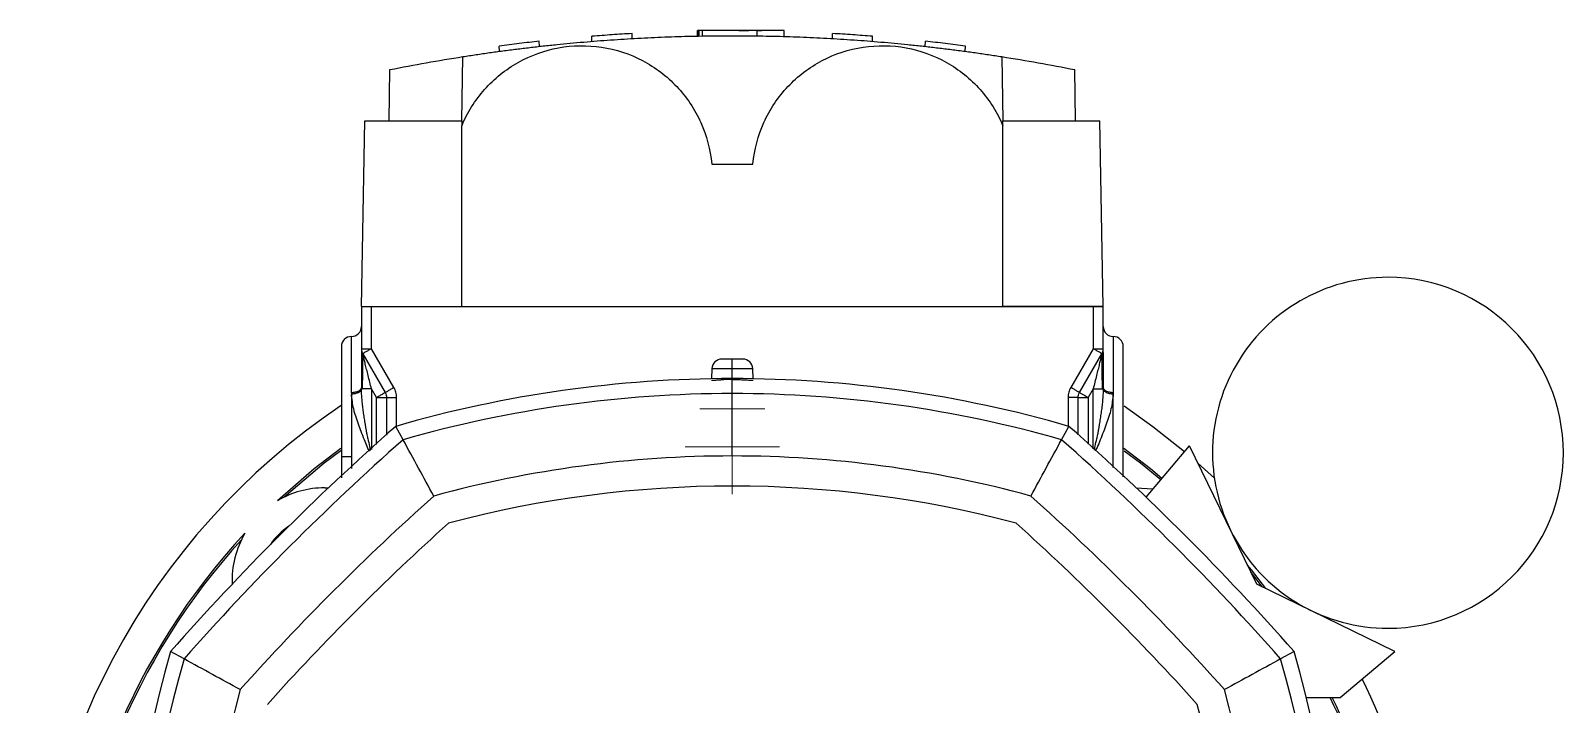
# Model space of a CAD drawing. Header units: millimetres. Extents: x 2 to 418, y 2 to 295.
# Drawn here: x 91.26 to 101.45, y 52.22 to 56.7 of the extents above; entities that cross this region are included whole.
import ezdxf

# ---------------------------------------------------------------- set-up
doc = ezdxf.new("R2010")
doc.units = ezdxf.units.MM

# ---------------------------------------------------------------- blocks, each defined once
blk = doc.blocks.new('SW_CENTERMARKSYMBOL_3')
at = {"color": 0, "linetype": 'Continuous', "lineweight": 18}
for p, q in [((0, 0.169), (0, 0.314)), ((0, 0), (0, 0.169)), ((-0.169, 0), (-0.314, 0)), ((0, 0), (-0.169, 0)), ((0, 0), (0, -0.169)), ((0, 0), (0.169, 0)), ((0.169, 0), (0.314, 0)), ((0, -0.169), (0, -0.314))]:
    blk.add_line(p, q, dxfattribs=at)
blk = doc.blocks.new('SW_CENTERMARKSYMBOL_5')
at = {"color": 0, "linetype": 'Continuous', "lineweight": 18}
for p, q in [((0, 0.169), (0, 0.216)), ((0, 0), (0, 0.169)), ((-0.169, 0), (-0.216, 0)), ((0, 0), (-0.169, 0)), ((0, 0), (0, -0.169)), ((0, 0), (0.169, 0)), ((0.169, 0), (0.216, 0)), ((0, -0.169), (0, -0.216))]:
    blk.add_line(p, q, dxfattribs=at)

msp = doc.modelspace()

# ---------------------------------------------------------------- linework, layer by layer
at = {"color": 7, "linetype": 'Continuous', "lineweight": 25}
for p, q in [((95.25767, 56.6434), (95.25767, 56.67679)), ((95.69187, 56.66029), (95.69187, 56.6959)), ((95.6923, 56.6959), (95.6923, 56.6599)), ((95.7042, 56.6959), (95.69377, 56.6959)), ((95.7042, 56.66048), (95.7042, 56.6959)), ((95.97189, 56.6959), (95.72556, 56.6959)), ((95.72558, 56.66087), (95.72558, 56.6959)), ((96.08895, 56.6959), (95.72558, 56.6959)), ((96.06653, 56.6959), (95.74891, 56.6959)), ((95.98122, 56.6959), (95.98122, 56.6959)), ((96.06653, 56.6959), (95.98122, 56.6959)), ((96.06653, 56.6959), (96.06653, 56.6959)), ((96.11753, 56.6959), (96.06653, 56.6959)), ((96.08766, 56.6959), (96.08895, 56.6959)), ((96.08895, 56.6614), (96.08895, 56.6959)), ((96.08913, 56.66107), (96.08913, 56.6959)), ((96.26946, 56.6959), (96.10281, 56.6959)), ((96.12024, 56.6959), (96.12064, 56.6959)), ((96.2694, 56.6959), (96.18921, 56.6959)), ((96.26777, 56.6959), (96.2694, 56.6959)), ((96.2694, 56.65744), (96.26946, 56.6959)), ((96.26976, 56.65707), (96.26976, 56.6959)), ((96.591, 56.6434), (96.591, 56.67679)), ((94.37628, 56.55881), (94.37447, 56.59338)), ((94.6416, 56.59143), (94.63981, 56.62569)), ((94.991, 56.62496), (94.991, 56.6584)), ((96.85767, 56.62496), (96.85767, 56.6584)), ((97.20707, 56.59143), (97.20886, 56.62569)), ((97.47239, 56.55881), (97.4742, 56.59338)), ((94.12434, 56.0959), (94.13179, 56.52323)), ((97.71688, 56.52323), (97.72434, 56.0959)), ((93.64156, 56.0959), (93.64751, 56.43693)), ((98.20711, 56.0959), (98.20116, 56.43693)), ((93.45767, 54.86257), (93.4792, 56.0959)), ((93.4792, 56.0959), (94.12434, 56.0959)), ((94.12434, 56.0959), (94.12434, 56.06257)), ((97.72434, 56.06257), (97.72434, 56.0959)), ((97.72434, 56.0959), (98.36947, 56.0959)), ((98.391, 54.86257), (98.36947, 56.0959)), ((94.12434, 54.86257), (94.12434, 56.06257)), ((97.72434, 54.86257), (97.72434, 56.06257)), ((95.7873, 55.80924), (96.06137, 55.80924)), ((93.45767, 54.86257), (94.12434, 54.86257)), ((93.45767, 54.86257), (93.45767, 54.58043)), ((93.52434, 54.86257), (98.32434, 54.86257)), ((93.52434, 54.5816), (93.52434, 54.86257)), ((94.12434, 54.86257), (97.72434, 54.86257)), ((98.391, 54.86257), (97.72434, 54.86257)), ((98.32434, 54.86257), (98.32434, 54.5816)), ((98.391, 54.58043), (98.391, 54.86257)), ((93.4666, 54.5471), (93.6154, 54.28937)), ((93.67314, 54.32386), (93.52434, 54.5816)), ((98.32434, 54.5816), (98.17553, 54.32386)), ((98.23327, 54.28937), (98.38207, 54.5471)), ((95.78823, 54.44915), (95.78527, 54.38137)), ((95.92434, 54.37633), (95.92434, 54.44881)), ((96.0634, 54.38137), (96.06044, 54.44915)), ((95.92434, 54.28324), (95.92434, 54.38257)), ((93.45767, 54.32442), (93.45775, 54.31377)), ((93.55767, 54.25603), (93.52434, 54.31377)), ((93.62434, 54.25603), (93.62434, 54.00695)), ((95.92434, 53.86814), (95.92434, 54.28324)), ((98.22434, 54.00826), (98.22434, 54.25603)), ((98.32434, 54.31377), (98.291, 54.25603)), ((98.39092, 54.31377), (98.391, 54.32442)), ((93.7346, 53.97589), (93.68566, 54.06516)), ((98.11407, 53.97589), (98.16301, 54.06516)), ((98.67661, 53.59347), (98.96408, 53.93606)), ((99.41192, 53.01682), (98.96408, 53.93606)), ((93.32434, 53.86257), (93.32434, 53.72216)), ((99.01996, 53.82135), (99.13018, 53.72045)), ((93.21376, 53.65648), (93.23773, 53.65601)), ((100.33115, 52.56898), (99.41192, 53.01682)), ((99.88813, 52.79219), (99.89467, 52.78163)), ((92.27769, 52.51897), (92.18841, 52.56792)), ((99.66026, 52.56792), (99.57098, 52.51897)), ((99.96599, 52.26257), (100.33115, 52.56898)), ((99.74216, 52.26257), (99.96599, 52.26257))]:
    msp.add_line(p, q, dxfattribs=at)
at = {"color": 8, "linetype": 'Continuous', "lineweight": 25}
for p, q in [((93.52434, 54.31377), (93.52434, 53.91202)), ((93.55767, 53.94366), (93.55767, 54.25603)), ((93.691, 54.06213), (93.691, 54.2572)), ((98.15767, 54.2572), (98.15767, 54.06223)), ((98.291, 54.25603), (98.291, 53.94639)), ((98.32434, 53.91546), (98.32434, 54.31377)), ((93.391, 53.86257), (93.391, 53.78544))]:
    msp.add_line(p, q, dxfattribs=at)
at = {"color": 7, "linetype": 'Continuous', "lineweight": 25, "flags": 128}
for points in [[(98.52989, 54.20079), (98.72095, 54.06511), (98.93179, 53.89757)], [(93.32029, 53.91719), (93.1435, 53.78198), (92.89964, 53.57048)], [(93.32119, 53.90273), (93.21061, 53.8195), (92.94296, 53.59384)], [(98.7818, 53.71883), (98.70517, 53.78198), (98.52802, 53.91745)], [(98.77395, 53.70947), (98.63806, 53.8195), (98.52957, 53.90121)], [(98.61094, 53.65601), (98.7189, 53.65073), (98.72405, 53.65)], [(99.47242, 52.98734), (99.37708, 53.11007), (99.35066, 53.14255)], [(99.44825, 52.99912), (99.4146, 53.04297), (99.37432, 53.09399)]]:
    msp.add_lwpolyline(points, dxfattribs=at)
at = {"color": 7, "linetype": 'Continuous', "lineweight": 25}
for centre, radius, start, end in [((100.28454, 53.88945), 1.16667, 90, 270.002477), ((100.28454, 53.88945), 1.16667, 270.002477, 90), ((93.391, 54.5959), 0.06667, 90, 180), ((93.391, 54.72924), 0.06667, 269.976131, 0), ((98.45767, 54.72924), 0.06667, 180, 269.976131), ((95.85482, 54.4459), 0.06667, 90, 177.5), ((95.99385, 54.4459), 0.06667, 2.5, 90), ((95.92434, 46.32924), 8.05333, 90, 106.13977), ((95.92434, 46.32924), 8.05333, 73.86023, 90), ((95.92434, 46.32924), 7.954, 90, 105.979858), ((95.92434, 46.32924), 7.954, 74.020142, 90), ((95.92434, 50.32924), 4.66667, 123.887165, 180), ((104.73614, 41.51744), 16.72, 131.369596, 138.630404), ((87.11254, 41.51744), 16.72, 41.369596, 48.630404), ((104.73614, 41.51744), 16.62067, 131.446371, 138.553629), ((87.11254, 41.51744), 16.62067, 41.446371, 48.553629), ((95.92434, 46.32924), 7.5389, 90, 105.271281), ((95.92434, 46.32924), 7.5389, 74.728719, 90), ((93.21376, 53.03981), 0.61667, 90, 120.623228), ((95.92434, 46.32924), 7.3389, 75.095395, 104.904605), ((104.73614, 41.51744), 16.20557, 131.780701, 138.219299), ((87.11254, 41.51744), 16.20557, 41.780701, 48.219299), ((104.73614, 41.51744), 16.00557, 131.950051, 138.049949), ((87.11254, 41.51744), 16.00557, 41.950051, 48.049949), ((95.92434, 50.32924), 4.43333, 136.979251, 178.707504), ((93.21376, 53.03981), 0.61667, 149.376772, 182.227597), ((93.21376, 53.03981), 0.43333, 123.528861, 146.471139), ((95.92434, 50.32924), 4.42111, 137.596264, 178.439796), ((99.92434, 50.32924), 8.05333, 163.86023, 196.13977), ((99.92434, 50.32924), 7.954, 164.020142, 195.979858), ((91.92434, 50.32924), 7.954, 344.020142, 15.979858), ((91.92434, 50.32924), 8.05333, 343.86023, 16.13977), ((99.92434, 50.32924), 7.5389, 164.728719, 195.271281), ((91.92434, 50.32924), 7.5389, 344.728719, 15.271281), ((95.92434, 50.32924), 4.66667, 0.000327, 26.152616), ((91.92434, 50.32924), 7.3389, 345.095395, 14.904605), ((95.92434, 50.32924), 4.42111, 1.560204, 25.931456), ((95.92434, 50.32924), 4.43333, 1.292496, 25.854687)]:
    msp.add_arc(centre, radius, start, end, dxfattribs=at)
for points, knots in [([(95.25767, 56.67679), (95.23543, 56.67547), (95.19096, 56.67285), (95.12428, 56.66842), (95.05762, 56.66366), (95.01321, 56.66015), (94.991, 56.6584)], [0, 0, 0, 0, 0.25000412, 0.5, 0.74999588, 1, 1, 1, 1]), ([(95.71845, 56.6959), (95.71317, 56.6959), (95.7079, 56.6959), (95.69995, 56.6959), (95.6973, 56.6959), (95.69661, 56.6959)], [0, 0, 0, 0, 0.5, 0.5, 1, 1, 1, 1]), ([(95.72558, 56.6959), (95.72071, 56.6959), (95.71586, 56.6959), (95.70818, 56.6959), (95.70538, 56.6959), (95.7042, 56.6959)], [0, 0, 0, 0, 0.5, 0.5, 1, 1, 1, 1]), ([(95.96757, 56.6959), (95.96966, 56.6959), (95.97383, 56.6959), (95.98002, 56.6959), (95.98611, 56.6959), (95.99399, 56.6959), (96.00335, 56.6959), (96.01324, 56.6959), (96.02155, 56.6959), (96.02784, 56.6959), (96.0322, 56.6959), (96.03311, 56.6959), (96.03357, 56.6959)], [0, 0, 0, 0, 0.06276541, 0.12501082, 0.1873029, 0.25020706, 0.37498619, 0.5001369, 0.62491602, 0.75006674, 0.8749406, 1, 1, 1, 1]), ([(96.12064, 56.6959), (96.11847, 56.6959), (96.113, 56.6959), (96.09618, 56.6959), (96.08483, 56.6959), (96.05772, 56.6959), (96.04197, 56.6959), (96.0081, 56.6959), (95.99, 56.6959), (95.97189, 56.6959)], [0, 0, 0, 0, 0.25, 0.25, 0.5, 0.5, 0.75, 0.75, 1, 1, 1, 1]), ([(96.03357, 56.6959), (96.03374, 56.6959), (96.03408, 56.6959), (96.0339, 56.6959), (96.0332, 56.6959), (96.03196, 56.6959), (96.03016, 56.6959), (96.02784, 56.6959), (96.02585, 56.6959), (96.02485, 56.6959)], [0, 0, 0, 0, 0.14363444, 0.2864926, 0.42888296, 0.57111704, 0.7135074, 0.85636556, 1, 1, 1, 1]), ([(96.18277, 56.6959), (96.1824, 56.6959), (96.18168, 56.6959), (96.17997, 56.6959), (96.1778, 56.6959), (96.17427, 56.6959), (96.16876, 56.6959), (96.16055, 56.6959), (96.15102, 56.6959), (96.14045, 56.6959), (96.12917, 56.6959), (96.12142, 56.6959), (96.11753, 56.6959)], [0, 0, 0, 0, 0.06271414, 0.12498968, 0.18731531, 0.25017856, 0.37494879, 0.50011798, 0.62488822, 0.75005741, 0.87492912, 1, 1, 1, 1]), ([(96.18921, 56.6959), (96.18916, 56.6959), (96.18907, 56.6959), (96.18828, 56.6959), (96.18699, 56.6959), (96.18521, 56.6959), (96.18358, 56.6959), (96.18277, 56.6959)], [0, 0, 0, 0, 0.20021535, 0.40010771, 0.59989229, 0.79978465, 1, 1, 1, 1]), ([(96.85767, 56.6584), (96.83546, 56.66015), (96.79105, 56.66366), (96.72439, 56.66842), (96.65771, 56.67285), (96.61324, 56.67547), (96.591, 56.67679)], [0, 0, 0, 0, 0.25000412, 0.5, 0.74999588, 1, 1, 1, 1]), ([(94.12434, 56.06257), (94.1612, 56.15105), (94.21287, 56.23334), (94.34022, 56.37663), (94.41588, 56.4376), (94.58296, 56.53159), (94.67436, 56.56459), (94.86294, 56.59903), (94.9601, 56.60046), (95.14961, 56.57158), (95.24194, 56.54129), (95.41171, 56.45226), (95.48913, 56.39354), (95.62065, 56.25407), (95.67472, 56.17333), (95.75363, 55.99862), (95.77845, 55.90468), (95.7873, 55.80924)], [0, 0, 0, 0, 0.125, 0.125, 0.25, 0.25, 0.375, 0.375, 0.5, 0.5, 0.625, 0.625, 0.75, 0.75, 0.875, 0.875, 1, 1, 1, 1]), ([(94.13179, 56.52323), (94.16144, 56.5278), (94.22073, 56.53694), (94.3098, 56.54977), (94.39896, 56.56196), (94.48821, 56.57345), (94.57755, 56.58424), (94.66697, 56.59434), (94.75647, 56.60375), (94.84603, 56.61246), (94.93566, 56.62048), (95.02535, 56.6278), (95.1151, 56.63443), (95.20489, 56.64036), (95.29472, 56.64559), (95.3846, 56.65012), (95.47451, 56.65396), (95.56444, 56.6571), (95.65439, 56.65955), (95.74437, 56.66129), (95.83435, 56.66234), (95.92434, 56.66269), (96.01432, 56.66234), (96.10431, 56.66129), (96.19428, 56.65955), (96.28423, 56.6571), (96.37417, 56.65396), (96.46407, 56.65012), (96.55395, 56.64559), (96.64378, 56.64036), (96.73357, 56.63443), (96.82332, 56.6278), (96.91301, 56.62048), (97.00264, 56.61246), (97.0922, 56.60375), (97.1817, 56.59434), (97.27112, 56.58424), (97.36046, 56.57345), (97.44971, 56.56196), (97.53887, 56.54977), (97.62794, 56.53694), (97.68723, 56.5278), (97.71688, 56.52323)], [0, 0, 0, 0, 0.025000056, 0.050000104, 0.075000143, 0.100000175, 0.125000199, 0.150000216, 0.175000228, 0.200000233, 0.225000233, 0.250000227, 0.275000218, 0.300000204, 0.325000186, 0.350000166, 0.375000142, 0.400000116, 0.425000089, 0.45000006, 0.47500003, 0.5, 0.52499997, 0.54999994, 0.574999911, 0.599999884, 0.624999858, 0.649999834, 0.674999814, 0.699999796, 0.724999782, 0.749999773, 0.774999767, 0.799999767, 0.824999772, 0.849999784, 0.874999801, 0.899999825, 0.924999857, 0.949999896, 0.974999944, 1, 1, 1, 1]), ([(94.63981, 56.62569), (94.61767, 56.62322), (94.57339, 56.61827), (94.50704, 56.61035), (94.44072, 56.60211), (94.39655, 56.59629), (94.37447, 56.59338)], [0, 0, 0, 0, 0.25000412, 0.5, 0.74999588, 1, 1, 1, 1]), ([(96.06137, 55.80924), (96.07022, 55.90468), (96.09504, 55.99862), (96.17395, 56.17333), (96.22802, 56.25407), (96.35954, 56.39354), (96.43696, 56.45226), (96.60673, 56.54129), (96.69906, 56.57158), (96.88857, 56.60046), (96.98573, 56.59903), (97.17431, 56.56459), (97.26571, 56.53159), (97.43279, 56.4376), (97.50845, 56.37663), (97.6358, 56.23334), (97.68747, 56.15105), (97.72434, 56.06257)], [0, 0, 0, 0, 0.125, 0.125, 0.25, 0.25, 0.375, 0.375, 0.5, 0.5, 0.625, 0.625, 0.75, 0.75, 0.875, 0.875, 1, 1, 1, 1]), ([(97.4742, 56.59338), (97.45212, 56.59629), (97.40795, 56.60211), (97.34163, 56.61035), (97.27528, 56.61827), (97.231, 56.62322), (97.20886, 56.62569)], [0, 0, 0, 0, 0.25000412, 0.5, 0.74999588, 1, 1, 1, 1]), ([(93.45767, 54.86257), (93.45773, 54.86257), (93.45786, 54.86257), (93.45893, 54.86257), (93.46067, 54.86257), (93.4637, 54.86257), (93.46897, 54.86257), (93.47698, 54.86257), (93.48619, 54.86257), (93.49706, 54.86257), (93.50989, 54.86257), (93.5194, 54.86257), (93.52434, 54.86257)], [0, 0, 0, 0, 0.07202943, 0.14080277, 0.20706553, 0.27165019, 0.38088396, 0.50020155, 0.61920621, 0.72874451, 0.85918803, 1, 1, 1, 1]), ([(98.32434, 54.86257), (98.32686, 54.86257), (98.33178, 54.86257), (98.33896, 54.86257), (98.34574, 54.86257), (98.35359, 54.86257), (98.36247, 54.86257), (98.37167, 54.86257), (98.3797, 54.86257), (98.38613, 54.86257), (98.39029, 54.86257), (98.39076, 54.86257), (98.391, 54.86257)], [0, 0, 0, 0, 0.07202781, 0.14079852, 0.2070581, 0.27163961, 0.38086624, 0.50018365, 0.61918841, 0.72873382, 0.85918374, 1, 1, 1, 1]), ([(98.45767, 54.66257), (98.45767, 54.66257), (98.45767, 54.65405), (98.45767, 54.62048), (98.45767, 54.59545), (98.45767, 54.53045), (98.45767, 54.49048), (98.45767, 54.39816), (98.45767, 54.3458), (98.45767, 54.28889)], [0, 0, 0, 0, 0.25, 0.25, 0.5, 0.5, 0.75, 0.75, 1, 1, 1, 1]), ([(98.52434, 54.5959), (98.52434, 54.61336), (98.51715, 54.6307), (98.49247, 54.65539), (98.47512, 54.66257), (98.45767, 54.66257)], [0, 0, 0, 0, 0.5, 0.5, 1, 1, 1, 1]), ([(93.32434, 54.5959), (93.32434, 54.5959), (93.32434, 54.57682), (93.32434, 54.50335), (93.32434, 54.44899), (93.32434, 54.31324), (93.32434, 54.23189), (93.32434, 54.05452), (93.32434, 53.95856), (93.32434, 53.86257)], [0, 0, 0, 0, 0.25, 0.25, 0.5, 0.5, 0.75, 0.75, 1, 1, 1, 1]), ([(93.45767, 54.58043), (93.45767, 54.58074), (93.46485, 54.58104), (93.48954, 54.58147), (93.50688, 54.5816), (93.52434, 54.5816)], [0, 0, 0, 0, 0.5, 0.5, 1, 1, 1, 1]), ([(93.45767, 54.58043), (93.45767, 54.58043), (93.45767, 54.57385), (93.45767, 54.54843), (93.45767, 54.52962), (93.45767, 54.48249), (93.45767, 54.45416), (93.45767, 54.39213), (93.45767, 54.35841), (93.45767, 54.32442)], [0, 0, 0, 0, 0.25, 0.25, 0.5, 0.5, 0.75, 0.75, 1, 1, 1, 1]), ([(93.46261, 54.55485), (93.46256, 54.55488), (93.4624, 54.55496), (93.46249, 54.55106), (93.46335, 54.53257), (93.46583, 54.45422), (93.46379, 54.37383), (93.46227, 54.31377)], [0, 0, 0, 0, 0.01579244, 0.04816775, 0.12564346, 0.34678871, 1, 1, 1, 1]), ([(93.52434, 54.5816), (93.51674, 54.57721), (93.50914, 54.5728), (93.49511, 54.56458), (93.48868, 54.56078), (93.47798, 54.55439), (93.47371, 54.5518), (93.46799, 54.54821), (93.46653, 54.54722), (93.4666, 54.5471)], [0, 0, 0, 0, 0.25, 0.25, 0.5, 0.5, 0.75, 0.75, 1, 1, 1, 1]), ([(93.52434, 54.31377), (93.51678, 54.34432), (93.50544, 54.39011), (93.49206, 54.44422), (93.48324, 54.47983), (93.47603, 54.50901), (93.47065, 54.53074), (93.46734, 54.54409), (93.4666, 54.5471), (93.4666, 54.5471)], [0, 0, 0, 0, 0.39269908, 0.58904862, 0.78539816, 0.9817477, 1.17809725, 1.37444679, 1.57079633, 1.57079633, 1.57079633, 1.57079633]), ([(98.38207, 54.5471), (98.38214, 54.54722), (98.38068, 54.54821), (98.37496, 54.5518), (98.37069, 54.55439), (98.35999, 54.56078), (98.35356, 54.56458), (98.33953, 54.5728), (98.33193, 54.57721), (98.32434, 54.5816)], [0, 0, 0, 0, 0.25, 0.25, 0.5, 0.5, 0.75, 0.75, 1, 1, 1, 1]), ([(98.32434, 54.5816), (98.34179, 54.5816), (98.35913, 54.58147), (98.38382, 54.58104), (98.391, 54.58074), (98.391, 54.58043)], [0, 0, 0, 0, 0.5, 0.5, 1, 1, 1, 1]), ([(98.38207, 54.5471), (98.38207, 54.5471), (98.38133, 54.54409), (98.37802, 54.53074), (98.37264, 54.50901), (98.36543, 54.47983), (98.35661, 54.44422), (98.34323, 54.39011), (98.33189, 54.34432), (98.32434, 54.31377)], [1.57079633, 1.57079633, 1.57079633, 1.57079633, 1.76714587, 1.96349541, 2.15984495, 2.35619449, 2.55254403, 2.74889357, 3.14159265, 3.14159265, 3.14159265, 3.14159265]), ([(98.3864, 54.31377), (98.38488, 54.37383), (98.38284, 54.45422), (98.38532, 54.53257), (98.38618, 54.55106), (98.38627, 54.55496), (98.38611, 54.55488), (98.38606, 54.55485)], [0, 0, 0, 0, 0.65321145, 0.87435668, 0.95183236, 0.98420763, 1, 1, 1, 1]), ([(98.39061, 54.48864), (98.39074, 54.50673), (98.39095, 54.53369), (98.391, 54.56227), (98.391, 54.57127), (98.391, 54.57552)], [0, 0, 0, 0, 0.518688337, 0.773048103, 1, 1, 1, 1]), ([(98.391, 54.5571), (98.391, 54.53675), (98.391, 54.47579), (98.391, 54.38494), (98.391, 54.32442)], [0, 0, 0, 0, 0.33382286, 1, 1, 1, 1]), ([(98.52434, 53.72988), (98.52434, 53.77403), (98.52434, 53.8658), (98.52434, 54.00663), (98.52434, 54.14499), (98.52434, 54.27263), (98.52434, 54.38443), (98.52434, 54.47634), (98.52434, 54.54411), (98.52434, 54.58772), (98.52434, 54.59318), (98.52434, 54.5959)], [0, 0, 0, 0, 0.10389415, 0.21590738, 0.32792061, 0.43993384, 0.55194707, 0.66396031, 0.77597354, 0.88798677, 1, 1, 1, 1]), ([(95.92434, 54.51257), (95.91524, 54.51257), (95.90614, 54.51257), (95.88933, 54.51257), (95.88162, 54.51257), (95.86875, 54.51257), (95.86359, 54.51257), (95.85663, 54.51257), (95.85482, 54.51257), (95.85482, 54.51257)], [0, 0, 0, 0, 0.25, 0.25, 0.5, 0.5, 0.75, 0.75, 1, 1, 1, 1]), ([(95.92434, 54.44881), (95.92434, 54.46577), (95.92434, 54.48233), (95.92434, 54.5058), (95.92434, 54.51257), (95.92434, 54.51257)], [0, 0, 0, 0, 0.5, 0.5, 1, 1, 1, 1]), ([(95.99385, 54.51257), (95.99385, 54.51257), (95.99204, 54.51257), (95.98508, 54.51257), (95.97992, 54.51257), (95.96705, 54.51257), (95.95934, 54.51257), (95.94253, 54.51257), (95.93343, 54.51257), (95.92434, 54.51257)], [0, 0, 0, 0, 0.25, 0.25, 0.5, 0.5, 0.75, 0.75, 1, 1, 1, 1]), ([(95.92434, 54.37633), (95.92006, 54.37633), (95.91122, 54.3763), (95.89805, 54.37616), (95.88477, 54.37592), (95.86736, 54.37549), (95.85518, 54.37506), (95.8474, 54.37473), (95.84724, 54.37473)], [0.00542191104, 0.00542191104, 0.00542191104, 0.00542191104, 0.00570342153, 0.00600532416, 0.0063072268, 0.00660912943, 0.0072129347, 0.00722527108, 0.00722527108, 0.00722527108, 0.00722527108]), ([(95.92434, 54.37633), (95.92758, 54.37631), (95.93398, 54.37628), (95.94339, 54.3762), (95.95243, 54.37609), (95.96108, 54.37595), (95.96931, 54.37578), (95.98128, 54.37548), (95.99897, 54.37485), (96.01411, 54.37416), (96.02236, 54.37372), (96.02363, 54.37366)], [0, 0, 0, 0, 0.08818125, 0.17379976, 0.25685695, 0.33735428, 0.41529323, 0.49067532, 0.68453336, 0.95139391, 1, 1, 1, 1]), ([(93.45767, 54.32442), (93.45767, 54.32023), (93.45624, 54.31571), (93.44974, 54.30696), (93.44465, 54.30276), (93.43163, 54.29583), (93.42375, 54.29311), (93.40734, 54.28965), (93.39886, 54.28889), (93.391, 54.28889)], [0, 0, 0, 0, 0.25, 0.25, 0.5, 0.5, 0.75, 0.75, 1, 1, 1, 1]), ([(93.391, 54.27964), (93.391, 54.21724), (93.391, 54.14959), (93.391, 54.00881), (93.391, 53.93569), (93.391, 53.86257)], [0, 0, 0, 0, 0.5, 0.5, 1, 1, 1, 1]), ([(93.45775, 54.31377), (93.45759, 54.3126), (93.45726, 54.31022), (93.45586, 54.30664), (93.45375, 54.30303), (93.45081, 54.29946), (93.44706, 54.296), (93.44256, 54.29271), (93.43759, 54.28981), (93.4323, 54.2873), (93.42509, 54.2844), (93.41542, 54.28168), (93.40496, 54.2803), (93.39685, 54.27979), (93.39287, 54.27969), (93.39112, 54.27964)], [0, 0, 0, 0, 0.06599605, 0.13433345, 0.20466619, 0.27680055, 0.35042048, 0.42496128, 0.49990196, 0.56546193, 0.63079514, 0.75917166, 0.88277099, 0.948541, 1, 1, 1, 1]), ([(93.52434, 54.31377), (93.50744, 54.31377), (93.49064, 54.31377), (93.46615, 54.31377), (93.4586, 54.31377), (93.45775, 54.31377)], [0, 0, 0, 0, 0.5, 0.5, 1, 1, 1, 1]), ([(93.50086, 53.98452), (93.5008, 53.98484), (93.49867, 53.9961), (93.49169, 54.03359), (93.48301, 54.08304), (93.47501, 54.13374), (93.46975, 54.17051), (93.46518, 54.20706), (93.4615, 54.24319), (93.45876, 54.27876), (93.45809, 54.30214), (93.45775, 54.31377)], [0, 0, 0, 0, 0.00287088, 0.10184381, 0.3392128, 0.4506806, 0.56210822, 0.67357085, 0.7837606, 0.89247121, 1, 1, 1, 1]), ([(93.6154, 54.28937), (93.61535, 54.28934), (93.61526, 54.28928), (93.61447, 54.28882), (93.6132, 54.28809), (93.61139, 54.28704), (93.60904, 54.28568), (93.60613, 54.284), (93.60262, 54.28198), (93.59755, 54.27906), (93.59014, 54.27476), (93.58066, 54.26932), (93.56966, 54.26292), (93.56209, 54.25857), (93.55767, 54.25603)], [0, 0, 0, 0, 0.05960954, 0.119438875, 0.179825883, 0.241090821, 0.303528631, 0.36740238, 0.43293789, 0.500319483, 0.618297866, 0.750174689, 0.854200871, 1, 1, 1, 1]), ([(93.55767, 54.25603), (93.57512, 54.25603), (93.59247, 54.25603), (93.61715, 54.25603), (93.62434, 54.25603), (93.62434, 54.25603)], [0, 0, 0, 0, 0.5, 0.5, 1, 1, 1, 1]), ([(93.6154, 54.28937), (93.61534, 54.28948), (93.61679, 54.29047), (93.62252, 54.29406), (93.62678, 54.29666), (93.63748, 54.30305), (93.64391, 54.30685), (93.65794, 54.31506), (93.66554, 54.31948), (93.67314, 54.32386)], [0, 0, 0, 0, 0.25, 0.25, 0.5, 0.5, 0.75, 0.75, 1, 1, 1, 1]), ([(98.22434, 54.25603), (98.22434, 54.25634), (98.21715, 54.25664), (98.19247, 54.25707), (98.17512, 54.2572), (98.15767, 54.2572)], [0, 0, 0, 0, 0.5, 0.5, 1, 1, 1, 1]), ([(98.22434, 54.25603), (98.22434, 54.25603), (98.23152, 54.25603), (98.2562, 54.25603), (98.27355, 54.25603), (98.291, 54.25603)], [0, 0, 0, 0, 0.5, 0.5, 1, 1, 1, 1]), ([(98.291, 54.25603), (98.28908, 54.25714), (98.28545, 54.25923), (98.28035, 54.26216), (98.27593, 54.26471), (98.27218, 54.26689), (98.26621, 54.27035), (98.25853, 54.27476), (98.24961, 54.27994), (98.24237, 54.2841), (98.23708, 54.28715), (98.23386, 54.28902), (98.23346, 54.28925), (98.23327, 54.28937)], [0, 0, 0, 0, 0.06345117, 0.120218, 0.17026269, 0.21359363, 0.25025014, 0.38212835, 0.50016566, 0.63292401, 0.75910752, 0.88065351, 1, 1, 1, 1]), ([(98.32434, 54.31377), (98.33219, 54.31377), (98.34917, 54.31377), (98.37288, 54.31377), (98.38744, 54.31377), (98.39056, 54.31377), (98.39092, 54.31377)], [0.035191744, 0.035191744, 0.035191744, 0.035191744, 0.285191828, 0.535191913, 0.785191997, 1, 1, 1, 1]), ([(98.39092, 54.31377), (98.39077, 54.30715), (98.39046, 54.29395), (98.38941, 54.2741), (98.38801, 54.25431), (98.38628, 54.23455), (98.38426, 54.21483), (98.38199, 54.19514), (98.3795, 54.17548), (98.37682, 54.15585), (98.37397, 54.13626), (98.37098, 54.11674), (98.36469, 54.07751), (98.35701, 54.03375), (98.35002, 53.9962), (98.3479, 53.98497), (98.34785, 53.98474)], [0, 0, 0, 0, 0.06133625, 0.12228582, 0.18291788, 0.24328348, 0.30341829, 0.3633506, 0.42310496, 0.48270314, 0.54214483, 0.60131219, 0.66004727, 0.8983362, 0.99785513, 1, 1, 1, 1]), ([(98.45755, 54.27964), (98.4558, 54.27968), (98.45183, 54.27979), (98.44371, 54.2803), (98.43445, 54.2815), (98.42269, 54.28464), (98.41295, 54.28863), (98.40324, 54.29447), (98.39756, 54.29953), (98.39258, 54.30637), (98.39162, 54.31063), (98.39092, 54.31377)], [0, 0, 0, 0, 0.05151072, 0.11735961, 0.24109727, 0.33280399, 0.50037834, 0.59248091, 0.75966349, 0.82329665, 1, 1, 1, 1]), ([(98.45767, 54.28889), (98.44981, 54.28889), (98.44134, 54.28965), (98.42492, 54.29311), (98.41704, 54.29583), (98.40402, 54.30276), (98.39893, 54.30696), (98.39243, 54.31571), (98.391, 54.32023), (98.391, 54.32442)], [0, 0, 0, 0, 0.25, 0.25, 0.5, 0.5, 0.75, 0.75, 1, 1, 1, 1]), ([(93.93867, 53.60194), (93.90501, 53.66379), (93.83711, 53.78859), (93.76897, 53.91309), (93.7346, 53.97589)], [0, 0, 0, 0, 0.49565752, 1, 1, 1, 1]), ([(97.91, 53.60194), (97.94355, 53.66359), (98.01145, 53.78838), (98.07959, 53.91288), (98.11407, 53.97589)], [0, 0, 0, 0, 0.493994922, 1, 1, 1, 1]), ([(93.391, 53.86257), (93.37355, 53.86257), (93.3562, 53.86257), (93.33152, 53.86257), (93.32434, 53.86257), (93.32434, 53.86257)], [0, 0, 0, 0, 0.5, 0.5, 1, 1, 1, 1]), ([(92.65164, 52.31491), (92.58999, 52.34845), (92.4652, 52.41635), (92.34069, 52.48449), (92.27769, 52.51897)], [0, 0, 0, 0, 0.493994922, 1, 1, 1, 1]), ([(99.57098, 52.51897), (99.50798, 52.48449), (99.38348, 52.41635), (99.25868, 52.34845), (99.19704, 52.31491)], [0, 0, 0, 0, 0.50600508, 1, 1, 1, 1])]:
    msp.add_open_spline(points, degree=3, knots=knots, dxfattribs=at)
for points in [[(96.08538, 56.6959), (96.10225, 56.6959), (96.11385, 56.6959), (96.11979, 56.6959)], [(93.64751, 56.43693), (93.8083, 56.46912), (93.96978, 56.49789), (94.13179, 56.52323)], [(97.71688, 56.52323), (97.87889, 56.49789), (98.04037, 56.46912), (98.20116, 56.43693)], [(93.45767, 54.58043), (93.45767, 54.5688), (93.46078, 54.55718), (93.4666, 54.5471)], [(98.38207, 54.5471), (98.38789, 54.55718), (98.391, 54.5688), (98.391, 54.58043)], [(93.391, 54.28889), (93.39099, 54.28582), (93.39103, 54.28273), (93.39112, 54.27964)], [(93.6154, 54.28937), (93.61831, 54.28433), (93.6228, 54.27349), (93.62434, 54.26185), (93.62434, 54.25603)], [(93.62434, 54.25603), (93.62434, 54.2561), (93.62503, 54.25624), (93.62857, 54.25646), (93.63478, 54.25667), (93.64352, 54.25686), (93.65431, 54.25701), (93.66639, 54.25712), (93.67892, 54.25718), (93.68707, 54.2572), (93.691, 54.2572)], [(93.691, 54.2572), (93.691, 54.26883), (93.68794, 54.2921), (93.67896, 54.31379), (93.67314, 54.32386)], [(98.17553, 54.32386), (98.16971, 54.31379), (98.16073, 54.2921), (98.15767, 54.26883), (98.15767, 54.2572)], [(98.23327, 54.28937), (98.2333, 54.28942), (98.23275, 54.28988), (98.22975, 54.29183), (98.22441, 54.29513), (98.21684, 54.29969), (98.20747, 54.30525), (98.19695, 54.31142), (98.18604, 54.31779), (98.17895, 54.32189), (98.17553, 54.32386)], [(98.22434, 54.25603), (98.22434, 54.26185), (98.22587, 54.27349), (98.23036, 54.28433), (98.23327, 54.28937)], [(98.45767, 54.28889), (98.45767, 54.28582), (98.45767, 54.28274), (98.45767, 54.27964)]]:
    msp.add_open_spline(points, degree=3, dxfattribs=at)
at = {"color": 8, "linetype": 'Continuous', "lineweight": 25}
for points, knots in [([(93.391, 54.28889), (93.391, 54.3458), (93.391, 54.39816), (93.391, 54.49048), (93.391, 54.53045), (93.391, 54.59545), (93.391, 54.62048), (93.391, 54.65405), (93.391, 54.66257), (93.391, 54.66257)], [0, 0, 0, 0, 0.25, 0.25, 0.5, 0.5, 0.75, 0.75, 1, 1, 1, 1]), ([(95.78822, 54.44881), (95.78822, 54.44881), (95.79176, 54.44881), (95.8054, 54.44881), (95.81549, 54.44881), (95.84068, 54.44881), (95.85578, 54.44881), (95.88871, 54.44881), (95.90652, 54.44881), (95.92434, 54.44881)], [0, 0, 0, 0, 0.25, 0.25, 0.5, 0.5, 0.75, 0.75, 1, 1, 1, 1]), ([(95.92434, 54.44881), (95.94215, 54.44881), (95.95996, 54.44881), (95.99289, 54.44881), (96.00799, 54.44881), (96.03318, 54.44881), (96.04327, 54.44881), (96.05691, 54.44881), (96.06045, 54.44881), (96.06045, 54.44881)], [0, 0, 0, 0, 0.25, 0.25, 0.5, 0.5, 0.75, 0.75, 1, 1, 1, 1]), ([(95.78561, 54.37115), (95.78553, 54.37115), (95.78504, 54.37111), (95.79168, 54.37157), (95.80456, 54.37256), (95.82284, 54.37361), (95.83849, 54.37433), (95.84724, 54.37473)], [0, 0, 0, 0, 0.05186082, 0.31013435, 0.54796838, 0.74733359, 1, 1, 1, 1]), ([(96.02363, 54.37366), (96.03407, 54.37304), (96.05076, 54.37205), (96.0605, 54.37134), (96.06534, 54.37099), (96.0635, 54.37113), (96.06332, 54.37114)], [0, 0, 0, 0, 0.450903408, 0.721295168, 0.973545135, 1, 1, 1, 1]), ([(93.51016, 53.89856), (93.50896, 53.90097), (93.50357, 53.91182), (93.49304, 53.93794), (93.47538, 53.97942), (93.45592, 54.02857), (93.43642, 54.08077), (93.41983, 54.13089), (93.40017, 54.1986), (93.39478, 54.2469), (93.39112, 54.27964)], [0, 0, 0, 0, 0.01914904, 0.08612915, 0.20043866, 0.34131138, 0.46672624, 0.60660374, 0.7333752, 1, 1, 1, 1]), ([(98.45755, 54.27964), (98.45377, 54.24699), (98.44621, 54.18162), (98.41231, 54.07922), (98.37896, 53.99319), (98.35414, 53.9336), (98.34326, 53.90865), (98.33992, 53.901)], [0, 0, 0, 0, 0.26767543, 0.53588891, 0.80491498, 0.94019067, 1, 1, 1, 1]), ([(98.45767, 53.79174), (98.45767, 53.82025), (98.45767, 53.91859), (98.45767, 54.09054), (98.45767, 54.21661), (98.45767, 54.27964)], [0, 0, 0, 0, 0.169548009, 0.584774005, 1, 1, 1, 1]), ([(93.50086, 53.98452), (93.50421, 53.967), (93.50849, 53.94456), (93.51323, 53.92062), (93.51469, 53.91333), (93.51553, 53.90912), (93.5161, 53.90641), (93.51648, 53.90456)], [0, 0, 0, 0, 0.65728245, 0.84191182, 0.89822065, 0.93052541, 1, 1, 1, 1]), ([(98.33273, 53.90767), (98.33309, 53.90919), (98.33361, 53.91141), (98.33524, 53.91971), (98.34007, 53.94387), (98.34454, 53.96734), (98.34785, 53.98474)], [0, 0, 0, 0, 0.05968175, 0.0867666, 0.32309162, 1, 1, 1, 1])]:
    msp.add_open_spline(points, degree=3, knots=knots, dxfattribs=at)

# ---------------------------------------------------------------- block references
at = {"color": 7, "linetype": 'Continuous', "lineweight": 0}
for name, p in [('SW_CENTERMARKSYMBOL_5', (95.92434, 54.18257)), ('SW_CENTERMARKSYMBOL_3', (95.92434, 53.92924))]:
    msp.add_blockref(name, p, dxfattribs=at)

doc.saveas('drawing.dxf')
